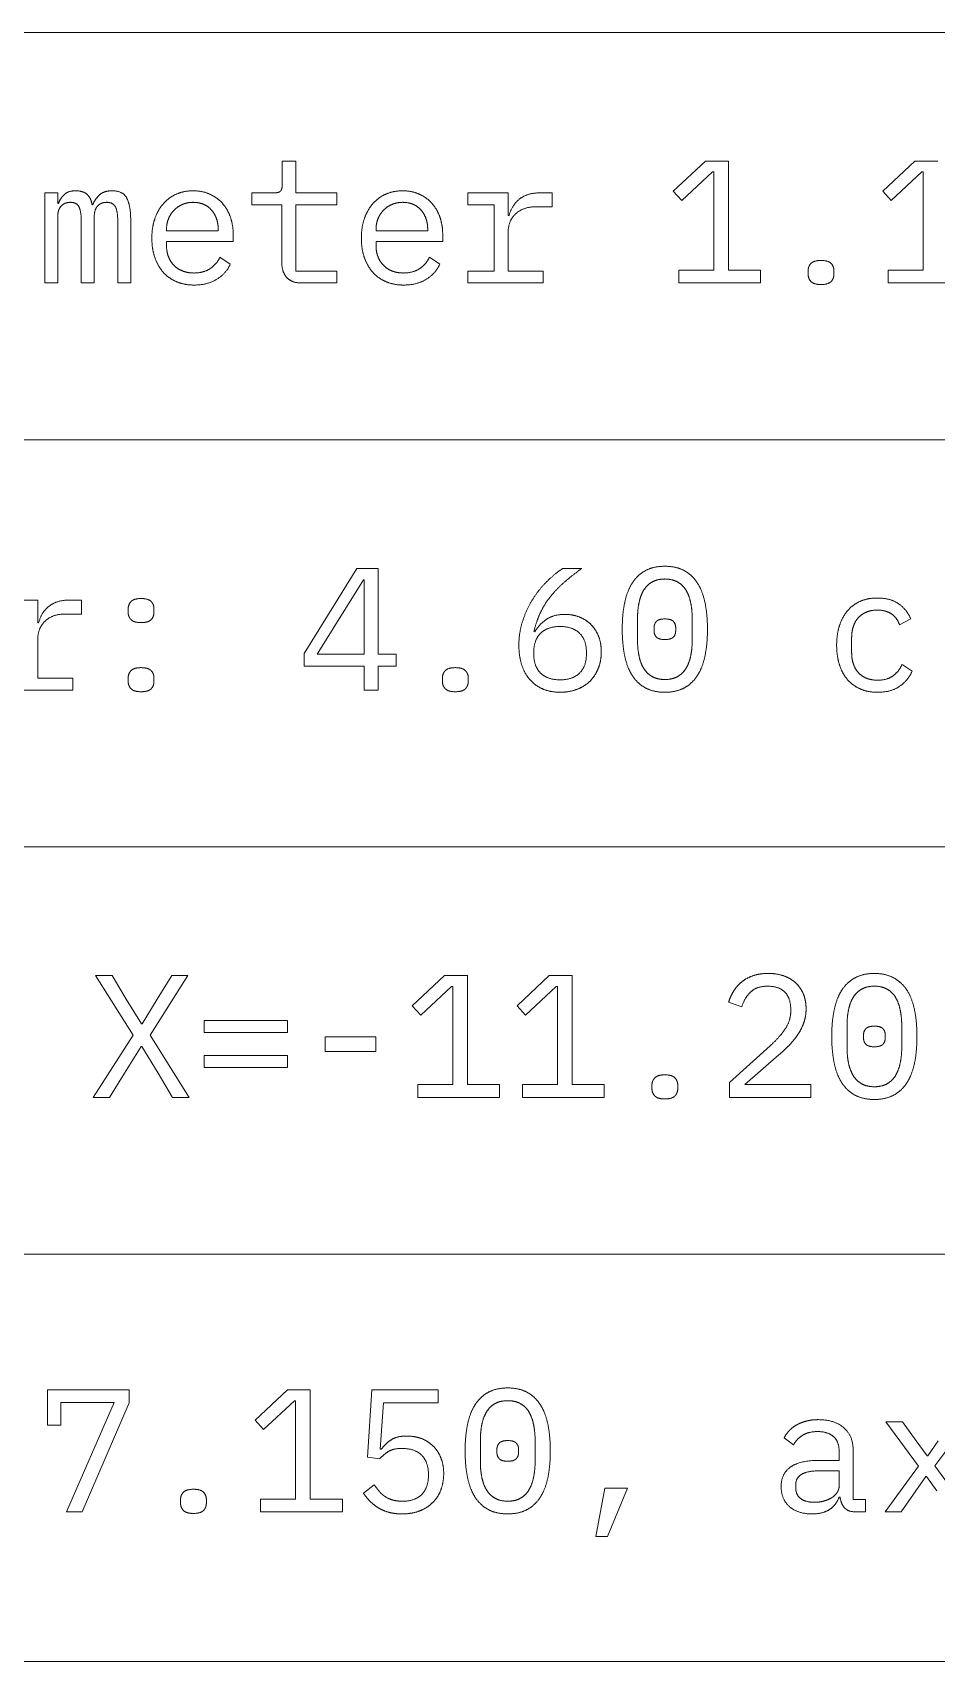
# Model space of a CAD drawing. Header units: millimetres. Extents: x 25 to 584, y 11 to 410.
# Drawn here: x 478.98 to 494.51, y 44.35 to 72.35 of the extents above; entities that cross this region are included whole.
import ezdxf

# ---------------------------------------------------------------- set-up
doc = ezdxf.new("R2010")
doc.units = ezdxf.units.MM
doc.layers.add('dims', color=7, linetype='Continuous', lineweight=5)

msp = doc.modelspace()

# ---------------------------------------------------------------- linework, layer by layer
at = {"layer": 'dims'}
for p, q in [((432.22, 72.35), (566.75, 72.35)), ((483.27, 70.14), (483.27, 69.735)), ((483.501, 70.14), (483.27, 70.14)), ((483.501, 69.594), (483.501, 70.14)), ((490.542, 70.14), (489.987, 69.621)), ((490.935, 70.14), (490.542, 70.14)), ((490.935, 68.265), (490.935, 70.14)), ((494.142, 70.14), (493.587, 69.621)), ((494.535, 70.14), (494.142, 70.14)), ((490.134, 69.462), (490.662, 69.954)), ((490.662, 69.954), (490.683, 69.954)), ((490.683, 69.954), (490.683, 68.265)), ((493.734, 69.462), (494.262, 69.954)), ((494.262, 69.954), (494.283, 69.954)), ((494.283, 69.954), (494.283, 68.265)), ((479.19, 69.594), (479.19, 68.046)), ((479.412, 69.594), (479.19, 69.594)), ((479.412, 69.414), (479.412, 69.594)), ((482.745, 69.594), (482.745, 69.39)), ((483.129, 69.594), (482.745, 69.594)), ((484.206, 69.594), (483.501, 69.594)), ((484.206, 69.39), (484.206, 69.594)), ((486.459, 69.594), (486.459, 69.39)), ((487.152, 69.594), (486.459, 69.594)), ((487.152, 69.204), (487.152, 69.594)), ((487.905, 69.594), (487.689, 69.594)), ((487.905, 69.354), (487.905, 69.594)), ((489.987, 69.621), (490.134, 69.462)), ((493.587, 69.621), (493.734, 69.462)), ((479.424, 69.414), (479.412, 69.414)), ((479.412, 68.046), (479.412, 69.183)), ((480.012, 69.387), (480.003, 69.387)), ((480.039, 68.046), (480.039, 69.183)), ((482.745, 69.39), (483.261, 69.39)), ((483.261, 69.39), (483.261, 68.4)), ((483.501, 69.39), (484.206, 69.39)), ((483.501, 68.25), (483.501, 69.39)), ((486.459, 69.39), (486.912, 69.39)), ((486.912, 69.39), (486.912, 68.25)), ((487.167, 69.204), (487.152, 69.204)), ((487.614, 69.354), (487.905, 69.354)), ((479.817, 69.081), (479.817, 68.046)), ((480.444, 69.081), (480.444, 68.046)), ((480.666, 68.046), (480.666, 69.12)), ((481.281, 68.94), (481.281, 68.961)), ((482.169, 68.94), (481.281, 68.94)), ((482.169, 68.973), (482.169, 68.94)), ((484.881, 68.94), (484.881, 68.961)), ((485.769, 68.94), (484.881, 68.94)), ((485.769, 68.973), (485.769, 68.94)), ((487.152, 68.25), (487.152, 68.919)), ((481.281, 68.76), (482.427, 68.76)), ((481.281, 68.688), (481.281, 68.76)), ((482.427, 68.76), (482.427, 68.874)), ((484.881, 68.76), (486.027, 68.76)), ((484.881, 68.688), (484.881, 68.76)), ((486.027, 68.76), (486.027, 68.874)), ((482.376, 68.367), (482.199, 68.487)), ((485.976, 68.367), (485.799, 68.487)), ((479.19, 68.046), (479.412, 68.046)), ((479.817, 68.046), (480.039, 68.046)), ((480.444, 68.046), (480.666, 68.046)), ((484.206, 68.25), (483.501, 68.25)), ((483.603, 68.046), (484.206, 68.046)), ((484.206, 68.046), (484.206, 68.25)), ((486.459, 68.25), (486.459, 68.046)), ((486.912, 68.25), (486.459, 68.25)), ((486.459, 68.046), (487.752, 68.046)), ((487.752, 68.25), (487.152, 68.25)), ((487.752, 68.046), (487.752, 68.25)), ((490.083, 68.265), (490.083, 68.046)), ((490.683, 68.265), (490.083, 68.265)), ((490.083, 68.046), (491.487, 68.046)), ((491.487, 68.265), (490.935, 68.265)), ((491.487, 68.046), (491.487, 68.265)), ((492.306, 68.253), (492.306, 68.199)), ((492.75, 68.199), (492.75, 68.253)), ((493.683, 68.265), (493.683, 68.046)), ((494.283, 68.265), (493.683, 68.265)), ((493.683, 68.046), (495.087, 68.046)), ((432.22, 65.35), (566.75, 65.35)), ((484.552, 63.14), (483.646, 61.679)), ((484.919, 63.14), (484.552, 63.14)), ((484.919, 61.664), (484.919, 63.14)), ((488.419, 63.14), (488.095, 63.14)), ((483.871, 61.664), (484.666, 62.945)), ((484.666, 62.945), (484.679, 62.945)), ((484.679, 62.945), (484.679, 61.664)), ((479.069, 62.594), (478.375, 62.594)), ((479.069, 62.204), (479.069, 62.594)), ((479.821, 62.594), (479.605, 62.594)), ((479.821, 62.354), (479.821, 62.594)), ((480.622, 62.441), (480.622, 62.387)), ((481.066, 62.387), (481.066, 62.441)), ((479.084, 62.204), (479.069, 62.204)), ((479.53, 62.354), (479.821, 62.354)), ((489.374, 61.922), (489.374, 62.264)), ((490.315, 62.264), (490.315, 61.922)), ((493.876, 62.171), (494.069, 62.273)), ((479.069, 61.25), (479.069, 61.919)), ((487.609, 62.048), (487.594, 62.054)), ((489.659, 62.126), (489.659, 62.06)), ((490.03, 62.06), (490.03, 62.126)), ((493.054, 61.688), (493.054, 61.952)), ((483.646, 61.679), (483.646, 61.457)), ((484.679, 61.664), (483.871, 61.664)), ((485.23, 61.664), (484.919, 61.664)), ((485.23, 61.457), (485.23, 61.664)), ((487.591, 61.67), (487.591, 61.694)), ((488.497, 61.694), (488.497, 61.67)), ((483.646, 61.457), (484.679, 61.457)), ((484.679, 61.457), (484.679, 61.046)), ((484.919, 61.457), (485.23, 61.457)), ((484.919, 61.046), (484.919, 61.457)), ((494.092, 61.37), (493.921, 61.487)), ((478.375, 61.046), (479.669, 61.046)), ((479.669, 61.25), (479.069, 61.25)), ((479.669, 61.046), (479.669, 61.25)), ((480.622, 61.253), (480.622, 61.199)), ((481.066, 61.199), (481.066, 61.253)), ((484.679, 61.046), (484.919, 61.046)), ((486.022, 61.253), (486.022, 61.199)), ((486.466, 61.199), (486.466, 61.253)), ((432.22, 58.35), (566.75, 58.35)), ((480.061, 56.14), (480.706, 55.114)), ((480.346, 56.14), (480.061, 56.14)), ((480.589, 55.735), (480.346, 56.14)), ((481, 55.117), (481.649, 56.14)), ((481.372, 56.14), (481.12, 55.735)), ((481.649, 56.14), (481.372, 56.14)), ((486.059, 56.14), (485.504, 55.621)), ((486.451, 56.14), (486.059, 56.14)), ((486.451, 54.265), (486.451, 56.14)), ((487.859, 56.14), (487.304, 55.621)), ((488.251, 56.14), (487.859, 56.14)), ((488.251, 54.265), (488.251, 56.14)), ((480.85, 55.312), (480.589, 55.735)), ((481.12, 55.735), (480.862, 55.312)), ((485.65, 55.462), (486.179, 55.954)), ((486.179, 55.954), (486.199, 55.954)), ((486.199, 55.954), (486.199, 54.265)), ((487.45, 55.462), (487.979, 55.954)), ((487.979, 55.954), (487.999, 55.954)), ((487.999, 55.954), (487.999, 54.265)), ((485.504, 55.621), (485.65, 55.462)), ((487.304, 55.621), (487.45, 55.462)), ((490.939, 55.684), (491.164, 55.6)), ((492.007, 55.561), (492.007, 55.525)), ((480.862, 55.312), (480.85, 55.312)), ((481.93, 55.366), (481.93, 55.162)), ((483.359, 55.366), (481.93, 55.366)), ((481.93, 55.162), (483.359, 55.162)), ((483.359, 55.162), (483.359, 55.366)), ((492.974, 54.922), (492.974, 55.264)), ((493.915, 55.264), (493.915, 54.922)), ((480.706, 55.114), (480.022, 54.046)), ((480.562, 54.463), (480.847, 54.919)), ((480.847, 54.919), (480.859, 54.919)), ((480.859, 54.919), (481.135, 54.463)), ((481.669, 54.046), (481, 55.117)), ((484.009, 55.084), (484.009, 54.832)), ((484.879, 55.084), (484.009, 55.084)), ((484.879, 54.832), (484.879, 55.084)), ((491.656, 54.934), (490.957, 54.304)), ((493.259, 55.126), (493.259, 55.06)), ((493.63, 55.06), (493.63, 55.126)), ((481.93, 54.766), (481.93, 54.562)), ((483.359, 54.766), (481.93, 54.766)), ((483.359, 54.562), (483.359, 54.766)), ((484.009, 54.832), (484.879, 54.832)), ((491.219, 54.265), (491.804, 54.775)), ((480.299, 54.046), (480.562, 54.463)), ((481.135, 54.463), (481.384, 54.046)), ((481.93, 54.562), (483.359, 54.562)), ((480.022, 54.046), (480.299, 54.046)), ((481.384, 54.046), (481.669, 54.046)), ((485.599, 54.265), (485.599, 54.046)), ((486.199, 54.265), (485.599, 54.265)), ((485.599, 54.046), (487.004, 54.046)), ((487.004, 54.265), (486.451, 54.265)), ((487.004, 54.046), (487.004, 54.265)), ((487.399, 54.265), (487.399, 54.046)), ((487.999, 54.265), (487.399, 54.265)), ((487.399, 54.046), (488.804, 54.046)), ((488.804, 54.265), (488.251, 54.265)), ((488.804, 54.046), (488.804, 54.265)), ((489.622, 54.253), (489.622, 54.199)), ((490.066, 54.199), (490.066, 54.253)), ((490.957, 54.304), (490.957, 54.046)), ((490.957, 54.046), (492.355, 54.046)), ((492.355, 54.265), (491.219, 54.265)), ((492.355, 54.046), (492.355, 54.265)), ((432.22, 51.35), (566.75, 51.35)), ((479.239, 49.016), (479.239, 48.409)), ((480.637, 49.016), (479.239, 49.016)), ((480.637, 48.794), (480.637, 49.016)), ((483.359, 49.016), (482.804, 48.496)), ((483.751, 49.016), (483.359, 49.016)), ((483.751, 47.141), (483.751, 49.016)), ((484.807, 49.016), (484.732, 47.864)), ((485.947, 49.016), (484.807, 49.016)), ((485.947, 48.796), (485.947, 49.016)), ((479.464, 48.799), (480.382, 48.799)), ((479.464, 48.409), (479.464, 48.799)), ((480.382, 48.799), (479.564, 46.921)), ((479.834, 46.921), (480.637, 48.794)), ((482.95, 48.337), (483.479, 48.829)), ((483.479, 48.829), (483.499, 48.829)), ((483.499, 48.829), (483.499, 47.141)), ((484.951, 47.996), (485.011, 48.796)), ((485.011, 48.796), (485.947, 48.796)), ((482.804, 48.496), (482.95, 48.337)), ((493.642, 48.469), (494.204, 47.707)), ((493.93, 48.469), (493.642, 48.469)), ((494.164, 48.142), (493.93, 48.469)), ((494.482, 47.711), (495.049, 48.469)), ((479.239, 48.409), (479.464, 48.409)), ((491.894, 48.194), (492.055, 48.074)), ((484.972, 47.996), (484.951, 47.996)), ((486.674, 47.797), (486.674, 48.139)), ((486.959, 48.001), (486.959, 47.936)), ((487.33, 47.936), (487.33, 48.001)), ((487.615, 48.139), (487.615, 47.797)), ((492.839, 47.959), (492.839, 47.806)), ((493.079, 47.131), (493.079, 47.984)), ((494.35, 47.884), (494.164, 48.142)), ((494.362, 47.884), (494.35, 47.884)), ((494.542, 48.142), (494.362, 47.884)), ((484.732, 47.864), (484.945, 47.834)), ((492.839, 47.806), (492.509, 47.806)), ((492.509, 47.626), (492.839, 47.626)), ((492.839, 47.626), (492.839, 47.371)), ((494.204, 47.707), (493.627, 46.921)), ((495.064, 46.921), (494.482, 47.711)), ((484.852, 47.386), (484.664, 47.242)), ((485.782, 47.569), (485.782, 47.546)), ((488.815, 47.329), (488.656, 46.499)), ((489.202, 47.329), (488.815, 47.329)), ((488.857, 46.499), (489.202, 47.329)), ((492.094, 47.329), (492.094, 47.392)), ((494.155, 47.284), (494.326, 47.531)), ((494.326, 47.531), (494.339, 47.531)), ((494.339, 47.531), (494.515, 47.284)), ((481.522, 47.129), (481.522, 47.074)), ((481.966, 47.074), (481.966, 47.129)), ((482.899, 47.141), (482.899, 46.921)), ((483.499, 47.141), (482.899, 47.141)), ((484.304, 47.141), (483.751, 47.141)), ((484.304, 46.921), (484.304, 47.141)), ((492.839, 47.174), (492.854, 47.174)), ((493.294, 47.131), (493.079, 47.131)), ((493.294, 46.921), (493.294, 47.131)), ((493.904, 46.921), (494.155, 47.284)), ((479.564, 46.921), (479.834, 46.921)), ((482.899, 46.921), (484.304, 46.921)), ((493.129, 46.921), (493.294, 46.921)), ((493.627, 46.921), (493.904, 46.921)), ((488.656, 46.499), (488.857, 46.499)), ((432.22, 44.35), (566.75, 44.35))]:
    msp.add_line(p, q, dxfattribs=at)
for points in [[(483.239, 69.625), (483.27, 69.657), (483.27, 69.735)], [(479.424, 69.414), (479.46, 69.504), (479.526, 69.567)], [(479.526, 69.567), (479.592, 69.63), (479.721, 69.63)], [(479.721, 69.63), (479.856, 69.63), (479.922, 69.562)], [(479.922, 69.562), (479.988, 69.495), (480.003, 69.387)], [(480.012, 69.387), (480.054, 69.492), (480.132, 69.561)], [(480.132, 69.561), (480.21, 69.63), (480.348, 69.63)], [(480.348, 69.63), (480.537, 69.63), (480.601, 69.498)], [(480.601, 69.498), (480.666, 69.366), (480.666, 69.12)], [(481.227, 69.409), (481.32, 69.516), (481.45, 69.573)], [(481.45, 69.573), (481.581, 69.63), (481.74, 69.63)], [(481.74, 69.63), (481.896, 69.63), (482.023, 69.573)], [(482.023, 69.573), (482.151, 69.516), (482.241, 69.415)], [(483.129, 69.594), (483.207, 69.594), (483.239, 69.625)], [(484.827, 69.409), (484.92, 69.516), (485.05, 69.573)], [(485.05, 69.573), (485.181, 69.63), (485.34, 69.63)], [(485.34, 69.63), (485.496, 69.63), (485.623, 69.573)], [(485.623, 69.573), (485.751, 69.516), (485.841, 69.415)], [(487.167, 69.204), (487.215, 69.387), (487.349, 69.49)], [(487.349, 69.49), (487.482, 69.594), (487.689, 69.594)], [(479.474, 69.37), (479.412, 69.309), (479.412, 69.183)], [(479.631, 69.432), (479.535, 69.432), (479.474, 69.37)], [(479.776, 69.355), (479.736, 69.432), (479.631, 69.432)], [(479.817, 69.081), (479.817, 69.279), (479.776, 69.355)], [(480.099, 69.37), (480.039, 69.309), (480.039, 69.183)], [(480.255, 69.432), (480.159, 69.432), (480.099, 69.37)], [(480.403, 69.355), (480.363, 69.432), (480.255, 69.432)], [(480.444, 69.081), (480.444, 69.279), (480.403, 69.355)], [(481.081, 69.153), (481.134, 69.303), (481.227, 69.409)], [(481.411, 69.297), (481.35, 69.234), (481.315, 69.148)], [(481.557, 69.396), (481.473, 69.36), (481.411, 69.297)], [(481.74, 69.432), (481.641, 69.432), (481.557, 69.396)], [(481.915, 69.399), (481.836, 69.432), (481.74, 69.432)], [(482.05, 69.304), (481.995, 69.366), (481.915, 69.399)], [(482.137, 69.159), (482.106, 69.243), (482.05, 69.304)], [(482.241, 69.415), (482.331, 69.315), (482.379, 69.177)], [(482.379, 69.177), (482.427, 69.039), (482.427, 68.874)], [(484.681, 69.153), (484.734, 69.303), (484.827, 69.409)], [(485.011, 69.297), (484.95, 69.234), (484.915, 69.148)], [(485.157, 69.396), (485.073, 69.36), (485.011, 69.297)], [(485.34, 69.432), (485.241, 69.432), (485.157, 69.396)], [(485.515, 69.399), (485.436, 69.432), (485.34, 69.432)], [(485.65, 69.304), (485.595, 69.366), (485.515, 69.399)], [(485.737, 69.159), (485.706, 69.243), (485.65, 69.304)], [(485.841, 69.415), (485.931, 69.315), (485.979, 69.177)], [(485.979, 69.177), (486.027, 69.039), (486.027, 68.874)], [(487.28, 69.234), (487.152, 69.114), (487.152, 68.919)], [(487.614, 69.354), (487.407, 69.354), (487.28, 69.234)], [(481.029, 68.817), (481.029, 69.003), (481.081, 69.153)], [(481.315, 69.148), (481.281, 69.063), (481.281, 68.961)], [(482.169, 68.973), (482.169, 69.075), (482.137, 69.159)], [(484.629, 68.817), (484.629, 69.003), (484.681, 69.153)], [(484.915, 69.148), (484.881, 69.063), (484.881, 68.961)], [(485.769, 68.973), (485.769, 69.075), (485.737, 69.159)], [(481.08, 68.485), (481.029, 68.634), (481.029, 68.817)], [(481.281, 68.688), (481.281, 68.586), (481.314, 68.499)], [(484.68, 68.485), (484.629, 68.634), (484.629, 68.817)], [(484.881, 68.688), (484.881, 68.586), (484.914, 68.499)], [(481.225, 68.23), (481.131, 68.337), (481.08, 68.485)], [(481.314, 68.499), (481.347, 68.412), (481.409, 68.349)], [(481.409, 68.349), (481.47, 68.286), (481.559, 68.251)], [(482.025, 68.289), (482.139, 68.361), (482.199, 68.487)], [(482.376, 68.367), (482.307, 68.211), (482.146, 68.11)], [(483.343, 68.145), (483.261, 68.244), (483.261, 68.4)], [(484.825, 68.23), (484.731, 68.337), (484.68, 68.485)], [(484.914, 68.499), (484.947, 68.412), (485.009, 68.349)], [(485.009, 68.349), (485.07, 68.286), (485.159, 68.251)], [(485.625, 68.289), (485.739, 68.361), (485.799, 68.487)], [(485.976, 68.367), (485.907, 68.211), (485.746, 68.11)], [(492.306, 68.253), (492.306, 68.331), (492.355, 68.382)], [(492.355, 68.382), (492.405, 68.433), (492.528, 68.433)], [(492.528, 68.433), (492.651, 68.433), (492.7, 68.382)], [(492.7, 68.382), (492.75, 68.331), (492.75, 68.253)], [(481.454, 68.067), (481.32, 68.124), (481.225, 68.23)], [(481.755, 68.01), (481.587, 68.01), (481.454, 68.067)], [(481.559, 68.251), (481.647, 68.217), (481.755, 68.217)], [(481.755, 68.217), (481.911, 68.217), (482.025, 68.289)], [(482.146, 68.11), (481.986, 68.01), (481.755, 68.01)], [(483.603, 68.046), (483.426, 68.046), (483.343, 68.145)], [(485.054, 68.067), (484.92, 68.124), (484.825, 68.23)], [(485.355, 68.01), (485.187, 68.01), (485.054, 68.067)], [(485.159, 68.251), (485.247, 68.217), (485.355, 68.217)], [(485.355, 68.217), (485.511, 68.217), (485.625, 68.289)], [(485.746, 68.11), (485.586, 68.01), (485.355, 68.01)], [(492.355, 68.07), (492.306, 68.121), (492.306, 68.199)], [(492.528, 68.019), (492.405, 68.019), (492.355, 68.07)], [(492.7, 68.07), (492.651, 68.019), (492.528, 68.019)], [(492.75, 68.199), (492.75, 68.121), (492.7, 68.07)], [(487.831, 62.928), (487.966, 63.059), (488.095, 63.14)], [(488.419, 63.14), (488.249, 63.017), (488.115, 62.9)], [(489.286, 62.891), (489.376, 63.029), (489.514, 63.102)], [(489.514, 63.102), (489.652, 63.176), (489.844, 63.176)], [(489.844, 63.176), (490.036, 63.176), (490.174, 63.102)], [(490.174, 63.102), (490.312, 63.029), (490.402, 62.891)], [(487.587, 62.628), (487.696, 62.798), (487.831, 62.928)], [(488.115, 62.9), (487.981, 62.783), (487.879, 62.655)], [(489.154, 62.55), (489.196, 62.753), (489.286, 62.891)], [(489.483, 62.768), (489.427, 62.678), (489.4, 62.549)], [(489.629, 62.907), (489.539, 62.858), (489.483, 62.768)], [(489.844, 62.957), (489.719, 62.957), (489.629, 62.907)], [(490.06, 62.907), (489.97, 62.957), (489.844, 62.957)], [(490.206, 62.768), (490.15, 62.858), (490.06, 62.907)], [(490.288, 62.549), (490.261, 62.678), (490.206, 62.768)], [(490.402, 62.891), (490.492, 62.753), (490.534, 62.55)], [(479.084, 62.204), (479.131, 62.387), (479.265, 62.49)], [(479.265, 62.49), (479.399, 62.594), (479.605, 62.594)], [(480.622, 62.441), (480.622, 62.519), (480.672, 62.57)], [(480.672, 62.57), (480.721, 62.621), (480.844, 62.621)], [(480.844, 62.621), (480.967, 62.621), (481.017, 62.57)], [(481.017, 62.57), (481.066, 62.519), (481.066, 62.441)], [(487.407, 62.253), (487.477, 62.459), (487.587, 62.628)], [(487.879, 62.655), (487.777, 62.528), (487.708, 62.382)], [(489.112, 62.093), (489.112, 62.348), (489.154, 62.55)], [(489.4, 62.549), (489.374, 62.42), (489.374, 62.264)], [(490.315, 62.264), (490.315, 62.42), (490.288, 62.549)], [(490.534, 62.55), (490.576, 62.348), (490.576, 62.093)], [(492.982, 62.409), (493.072, 62.516), (493.201, 62.573)], [(493.201, 62.573), (493.33, 62.63), (493.495, 62.63)], [(493.495, 62.63), (493.72, 62.63), (493.861, 62.531)], [(493.861, 62.531), (494.002, 62.432), (494.069, 62.273)], [(479.196, 62.234), (479.069, 62.114), (479.069, 61.919)], [(479.53, 62.354), (479.324, 62.354), (479.196, 62.234)], [(480.672, 62.258), (480.622, 62.309), (480.622, 62.387)], [(480.844, 62.207), (480.721, 62.207), (480.672, 62.258)], [(481.017, 62.258), (480.967, 62.207), (480.844, 62.207)], [(481.066, 62.387), (481.066, 62.309), (481.017, 62.258)], [(487.336, 61.814), (487.336, 62.048), (487.407, 62.253)], [(487.708, 62.382), (487.639, 62.237), (487.594, 62.054)], [(487.609, 62.048), (487.684, 62.177), (487.807, 62.262)], [(487.807, 62.262), (487.93, 62.348), (488.125, 62.348)], [(488.125, 62.348), (488.264, 62.348), (488.377, 62.303)], [(488.377, 62.303), (488.491, 62.258), (488.575, 62.174)], [(488.575, 62.174), (488.659, 62.09), (488.706, 61.97)], [(489.659, 62.126), (489.659, 62.186), (489.699, 62.228)], [(489.699, 62.228), (489.739, 62.27), (489.844, 62.27)], [(489.844, 62.27), (489.949, 62.27), (489.99, 62.228)], [(489.99, 62.228), (490.03, 62.186), (490.03, 62.126)], [(492.844, 62.153), (492.892, 62.303), (492.982, 62.409)], [(493.168, 62.291), (493.111, 62.228), (493.083, 62.141)], [(493.308, 62.388), (493.225, 62.354), (493.168, 62.291)], [(493.495, 62.423), (493.39, 62.423), (493.308, 62.388)], [(493.737, 62.357), (493.639, 62.423), (493.495, 62.423)], [(493.876, 62.171), (493.834, 62.291), (493.737, 62.357)], [(487.71, 62.024), (487.591, 61.907), (487.591, 61.694)], [(488.044, 62.141), (487.829, 62.141), (487.71, 62.024)], [(488.379, 62.024), (488.26, 62.141), (488.044, 62.141)], [(488.497, 61.694), (488.497, 61.907), (488.379, 62.024)], [(488.706, 61.97), (488.752, 61.85), (488.752, 61.703)], [(489.154, 61.634), (489.112, 61.835), (489.112, 62.093)], [(489.374, 61.922), (489.374, 61.763), (489.4, 61.635)], [(489.699, 61.958), (489.659, 62), (489.659, 62.06)], [(489.844, 61.916), (489.739, 61.916), (489.699, 61.958)], [(489.99, 61.958), (489.949, 61.916), (489.844, 61.916)], [(490.03, 62.06), (490.03, 62), (489.99, 61.958)], [(490.288, 61.635), (490.315, 61.763), (490.315, 61.922)], [(490.576, 62.093), (490.576, 61.835), (490.534, 61.634)], [(492.796, 61.82), (492.796, 62.003), (492.844, 62.153)], [(493.083, 62.141), (493.054, 62.054), (493.054, 61.952)], [(487.386, 61.478), (487.336, 61.628), (487.336, 61.814)], [(487.591, 61.67), (487.591, 61.457), (487.71, 61.34)], [(488.379, 61.34), (488.497, 61.457), (488.497, 61.67)], [(488.752, 61.703), (488.752, 61.55), (488.701, 61.422)], [(489.286, 61.295), (489.196, 61.433), (489.154, 61.634)], [(489.4, 61.635), (489.427, 61.508), (489.483, 61.418)], [(490.206, 61.418), (490.261, 61.508), (490.288, 61.635)], [(490.534, 61.634), (490.492, 61.433), (490.402, 61.295)], [(492.843, 61.487), (492.796, 61.637), (492.796, 61.82)], [(493.054, 61.688), (493.054, 61.586), (493.083, 61.499)], [(480.622, 61.253), (480.622, 61.331), (480.672, 61.382)], [(480.672, 61.382), (480.721, 61.433), (480.844, 61.433)], [(480.844, 61.433), (480.967, 61.433), (481.017, 61.382)], [(481.017, 61.382), (481.066, 61.331), (481.066, 61.253)], [(486.022, 61.253), (486.022, 61.331), (486.072, 61.382)], [(486.072, 61.382), (486.121, 61.433), (486.244, 61.433)], [(486.244, 61.433), (486.367, 61.433), (486.417, 61.382)], [(486.417, 61.382), (486.466, 61.331), (486.466, 61.253)], [(487.527, 61.224), (487.435, 61.328), (487.386, 61.478)], [(487.71, 61.34), (487.829, 61.223), (488.044, 61.223)], [(488.044, 61.223), (488.26, 61.223), (488.379, 61.34)], [(488.701, 61.422), (488.65, 61.295), (488.559, 61.203)], [(489.483, 61.418), (489.539, 61.328), (489.629, 61.278)], [(490.06, 61.278), (490.15, 61.328), (490.206, 61.418)], [(492.979, 61.232), (492.889, 61.337), (492.843, 61.487)], [(493.083, 61.499), (493.111, 61.412), (493.168, 61.349)], [(493.168, 61.349), (493.225, 61.286), (493.309, 61.251)], [(493.759, 61.289), (493.861, 61.361), (493.921, 61.487)], [(494.092, 61.37), (494.024, 61.214), (493.878, 61.112)], [(480.672, 61.07), (480.622, 61.121), (480.622, 61.199)], [(480.844, 61.019), (480.721, 61.019), (480.672, 61.07)], [(481.017, 61.07), (480.967, 61.019), (480.844, 61.019)], [(481.066, 61.199), (481.066, 61.121), (481.017, 61.07)], [(486.072, 61.07), (486.022, 61.121), (486.022, 61.199)], [(486.244, 61.019), (486.121, 61.019), (486.072, 61.07)], [(486.417, 61.07), (486.367, 61.019), (486.244, 61.019)], [(486.466, 61.199), (486.466, 61.121), (486.417, 61.07)], [(487.75, 61.065), (487.619, 61.121), (487.527, 61.224)], [(488.047, 61.01), (487.882, 61.01), (487.75, 61.065)], [(488.337, 61.061), (488.206, 61.01), (488.047, 61.01)], [(488.559, 61.203), (488.467, 61.112), (488.337, 61.061)], [(489.514, 61.083), (489.376, 61.157), (489.286, 61.295)], [(489.844, 61.01), (489.652, 61.01), (489.514, 61.083)], [(489.629, 61.278), (489.719, 61.229), (489.844, 61.229)], [(489.844, 61.229), (489.97, 61.229), (490.06, 61.278)], [(490.174, 61.083), (490.036, 61.01), (489.844, 61.01)], [(490.402, 61.295), (490.312, 61.157), (490.174, 61.083)], [(493.2, 61.068), (493.069, 61.127), (492.979, 61.232)], [(493.499, 61.01), (493.33, 61.01), (493.2, 61.068)], [(493.309, 61.251), (493.394, 61.217), (493.501, 61.217)], [(493.878, 61.112), (493.732, 61.01), (493.499, 61.01)], [(493.501, 61.217), (493.657, 61.217), (493.759, 61.289)], [(491.022, 55.865), (491.074, 55.954), (491.155, 56.023)], [(491.155, 56.023), (491.236, 56.092), (491.352, 56.134)], [(491.352, 56.134), (491.467, 56.176), (491.62, 56.176)], [(491.62, 56.176), (491.776, 56.176), (491.898, 56.131)], [(491.898, 56.131), (492.019, 56.086), (492.102, 56.005)], [(492.102, 56.005), (492.184, 55.924), (492.228, 55.813)], [(492.886, 55.891), (492.976, 56.029), (493.114, 56.102)], [(493.114, 56.102), (493.252, 56.176), (493.444, 56.176)], [(493.444, 56.176), (493.636, 56.176), (493.774, 56.102)], [(493.774, 56.102), (493.912, 56.029), (494.002, 55.891)], [(490.939, 55.684), (490.969, 55.777), (491.022, 55.865)], [(491.319, 55.859), (491.215, 55.762), (491.164, 55.6)], [(491.614, 55.957), (491.422, 55.957), (491.319, 55.859)], [(491.908, 55.853), (491.809, 55.957), (491.614, 55.957)], [(492.007, 55.561), (492.007, 55.75), (491.908, 55.853)], [(492.228, 55.813), (492.271, 55.702), (492.271, 55.57)], [(492.754, 55.55), (492.796, 55.753), (492.886, 55.891)], [(493.083, 55.768), (493.027, 55.678), (493, 55.549)], [(493.229, 55.907), (493.139, 55.858), (493.083, 55.768)], [(493.444, 55.957), (493.319, 55.957), (493.229, 55.907)], [(493.66, 55.907), (493.57, 55.957), (493.444, 55.957)], [(493.806, 55.768), (493.75, 55.858), (493.66, 55.907)], [(493.888, 55.549), (493.861, 55.678), (493.806, 55.768)], [(494.002, 55.891), (494.092, 55.753), (494.134, 55.55)], [(491.908, 55.217), (492.007, 55.363), (492.007, 55.525)], [(492.271, 55.57), (492.271, 55.45), (492.237, 55.345)], [(492.712, 55.093), (492.712, 55.348), (492.754, 55.55)], [(493, 55.549), (492.974, 55.42), (492.974, 55.264)], [(493.915, 55.264), (493.915, 55.42), (493.888, 55.549)], [(494.134, 55.55), (494.176, 55.348), (494.176, 55.093)], [(491.656, 54.934), (491.809, 55.072), (491.908, 55.217)], [(492.237, 55.345), (492.202, 55.24), (492.141, 55.144)], [(493.259, 55.126), (493.259, 55.186), (493.299, 55.228)], [(493.299, 55.228), (493.339, 55.27), (493.444, 55.27)], [(493.444, 55.27), (493.549, 55.27), (493.59, 55.228)], [(493.59, 55.228), (493.63, 55.186), (493.63, 55.126)], [(491.994, 54.956), (491.908, 54.865), (491.804, 54.775)], [(492.141, 55.144), (492.079, 55.048), (491.994, 54.956)], [(492.754, 54.634), (492.712, 54.835), (492.712, 55.093)], [(492.974, 54.922), (492.974, 54.763), (493, 54.635)], [(493.299, 54.958), (493.259, 55), (493.259, 55.06)], [(493.444, 54.916), (493.339, 54.916), (493.299, 54.958)], [(493.59, 54.958), (493.549, 54.916), (493.444, 54.916)], [(493.63, 55.06), (493.63, 55), (493.59, 54.958)], [(493.888, 54.635), (493.915, 54.763), (493.915, 54.922)], [(494.176, 55.093), (494.176, 54.835), (494.134, 54.634)], [(492.886, 54.295), (492.796, 54.433), (492.754, 54.634)], [(493, 54.635), (493.027, 54.508), (493.083, 54.418)], [(493.806, 54.418), (493.861, 54.508), (493.888, 54.635)], [(494.134, 54.634), (494.092, 54.433), (494.002, 54.295)], [(489.622, 54.253), (489.622, 54.331), (489.672, 54.382)], [(489.672, 54.382), (489.721, 54.433), (489.844, 54.433)], [(489.844, 54.433), (489.967, 54.433), (490.017, 54.382)], [(490.017, 54.382), (490.066, 54.331), (490.066, 54.253)], [(493.083, 54.418), (493.139, 54.328), (493.229, 54.278)], [(493.66, 54.278), (493.75, 54.328), (493.806, 54.418)], [(489.672, 54.07), (489.622, 54.121), (489.622, 54.199)], [(489.844, 54.019), (489.721, 54.019), (489.672, 54.07)], [(490.017, 54.07), (489.967, 54.019), (489.844, 54.019)], [(490.066, 54.199), (490.066, 54.121), (490.017, 54.07)], [(493.114, 54.083), (492.976, 54.157), (492.886, 54.295)], [(493.444, 54.01), (493.252, 54.01), (493.114, 54.083)], [(493.229, 54.278), (493.319, 54.229), (493.444, 54.229)], [(493.444, 54.229), (493.57, 54.229), (493.66, 54.278)], [(493.774, 54.083), (493.636, 54.01), (493.444, 54.01)], [(494.002, 54.295), (493.912, 54.157), (493.774, 54.083)], [(486.814, 48.978), (486.952, 49.051), (487.144, 49.051)], [(487.144, 49.051), (487.336, 49.051), (487.474, 48.978)], [(486.454, 48.426), (486.496, 48.629), (486.586, 48.766)], [(486.586, 48.766), (486.676, 48.904), (486.814, 48.978)], [(486.929, 48.783), (486.839, 48.734), (486.783, 48.644)], [(487.144, 48.832), (487.019, 48.832), (486.929, 48.783)], [(487.36, 48.783), (487.27, 48.832), (487.144, 48.832)], [(487.506, 48.644), (487.45, 48.734), (487.36, 48.783)], [(487.474, 48.978), (487.612, 48.904), (487.702, 48.766)], [(487.702, 48.766), (487.792, 48.629), (487.834, 48.426)], [(486.783, 48.644), (486.727, 48.554), (486.7, 48.425)], [(487.588, 48.425), (487.561, 48.554), (487.506, 48.644)], [(492.1, 48.411), (492.175, 48.454), (492.271, 48.48)], [(492.271, 48.48), (492.367, 48.506), (492.484, 48.506)], [(492.484, 48.506), (492.757, 48.506), (492.918, 48.367)], [(484.972, 47.996), (485.05, 48.101), (485.146, 48.162)], [(485.146, 48.162), (485.242, 48.224), (485.41, 48.224)], [(485.41, 48.224), (485.549, 48.224), (485.664, 48.18)], [(485.664, 48.18), (485.779, 48.136), (485.863, 48.052)], [(486.412, 47.969), (486.412, 48.224), (486.454, 48.426)], [(486.7, 48.425), (486.674, 48.296), (486.674, 48.139)], [(487.615, 48.139), (487.615, 48.296), (487.588, 48.425)], [(487.834, 48.426), (487.876, 48.224), (487.876, 47.969)], [(491.894, 48.194), (491.924, 48.254), (491.974, 48.31)], [(491.974, 48.31), (492.025, 48.367), (492.1, 48.411)], [(492.214, 48.24), (492.115, 48.179), (492.055, 48.074)], [(492.469, 48.301), (492.314, 48.301), (492.214, 48.24)], [(492.742, 48.216), (492.646, 48.301), (492.469, 48.301)], [(492.839, 47.959), (492.839, 48.131), (492.742, 48.216)], [(492.918, 48.367), (493.079, 48.229), (493.079, 47.984)], [(485.097, 47.959), (485.014, 47.909), (484.945, 47.834)], [(485.329, 48.011), (485.179, 48.011), (485.097, 47.959)], [(485.665, 47.894), (485.549, 48.011), (485.329, 48.011)], [(485.782, 47.569), (485.782, 47.776), (485.665, 47.894)], [(485.863, 48.052), (485.947, 47.969), (485.995, 47.85)], [(486.454, 47.51), (486.412, 47.711), (486.412, 47.969)], [(486.959, 48.001), (486.959, 48.061), (486.999, 48.104)], [(486.999, 47.834), (486.959, 47.876), (486.959, 47.936)], [(486.999, 48.104), (487.039, 48.146), (487.144, 48.146)], [(487.144, 48.146), (487.249, 48.146), (487.29, 48.104)], [(487.29, 48.104), (487.33, 48.061), (487.33, 48.001)], [(487.33, 47.936), (487.33, 47.876), (487.29, 47.834)], [(487.876, 47.969), (487.876, 47.711), (487.834, 47.51)], [(485.995, 47.85), (486.044, 47.731), (486.044, 47.579)], [(486.674, 47.797), (486.674, 47.639), (486.7, 47.511)], [(487.144, 47.791), (487.039, 47.791), (486.999, 47.834)], [(487.29, 47.834), (487.249, 47.791), (487.144, 47.791)], [(487.588, 47.511), (487.615, 47.639), (487.615, 47.797)], [(491.842, 47.356), (491.842, 47.572), (492, 47.689)], [(492, 47.689), (492.157, 47.806), (492.509, 47.806)], [(492.509, 47.626), (492.292, 47.626), (492.193, 47.566)], [(484.852, 47.386), (484.894, 47.324), (484.938, 47.273)], [(485.667, 47.221), (485.782, 47.339), (485.782, 47.546)], [(486.044, 47.579), (486.044, 47.426), (485.995, 47.298)], [(486.586, 47.17), (486.496, 47.309), (486.454, 47.51)], [(486.7, 47.511), (486.727, 47.384), (486.783, 47.294)], [(487.506, 47.294), (487.561, 47.384), (487.588, 47.511)], [(487.834, 47.51), (487.792, 47.309), (487.702, 47.17)], [(491.986, 47.011), (491.842, 47.137), (491.842, 47.356)], [(492.193, 47.566), (492.094, 47.506), (492.094, 47.392)], [(492.094, 47.329), (492.094, 47.209), (492.18, 47.148)], [(492.807, 47.259), (492.839, 47.311), (492.839, 47.371)], [(481.522, 47.129), (481.522, 47.206), (481.572, 47.258)], [(481.572, 46.945), (481.522, 46.996), (481.522, 47.074)], [(481.572, 47.258), (481.621, 47.309), (481.744, 47.309)], [(481.744, 47.309), (481.867, 47.309), (481.917, 47.258)], [(481.917, 47.258), (481.966, 47.206), (481.966, 47.129)], [(481.966, 47.074), (481.966, 46.996), (481.917, 46.945)], [(484.771, 47.11), (484.711, 47.174), (484.664, 47.242)], [(484.911, 46.996), (484.831, 47.047), (484.771, 47.11)], [(484.938, 47.273), (484.981, 47.221), (485.038, 47.184)], [(485.038, 47.184), (485.095, 47.146), (485.167, 47.125)], [(485.167, 47.125), (485.239, 47.104), (485.335, 47.104)], [(485.335, 47.104), (485.551, 47.104), (485.667, 47.221)], [(485.854, 47.079), (485.761, 46.987), (485.629, 46.936)], [(485.995, 47.298), (485.947, 47.17), (485.854, 47.079)], [(486.814, 46.959), (486.676, 47.032), (486.586, 47.17)], [(486.783, 47.294), (486.839, 47.204), (486.929, 47.154)], [(486.929, 47.154), (487.019, 47.104), (487.144, 47.104)], [(487.144, 47.104), (487.27, 47.104), (487.36, 47.154)], [(487.36, 47.154), (487.45, 47.204), (487.506, 47.294)], [(487.702, 47.17), (487.612, 47.032), (487.474, 46.959)], [(492.18, 47.148), (492.265, 47.086), (492.415, 47.086)], [(492.415, 47.086), (492.509, 47.086), (492.585, 47.109)], [(492.585, 47.109), (492.661, 47.131), (492.718, 47.169)], [(492.839, 47.174), (492.787, 47.039), (492.675, 46.962)], [(492.718, 47.169), (492.775, 47.206), (492.807, 47.259)], [(492.929, 46.994), (492.869, 47.066), (492.854, 47.174)], [(481.744, 46.894), (481.621, 46.894), (481.572, 46.945)], [(481.917, 46.945), (481.867, 46.894), (481.744, 46.894)], [(485.094, 46.916), (484.99, 46.945), (484.911, 46.996)], [(485.329, 46.886), (485.197, 46.886), (485.094, 46.916)], [(485.629, 46.936), (485.497, 46.886), (485.329, 46.886)], [(487.144, 46.886), (486.952, 46.886), (486.814, 46.959)], [(487.474, 46.959), (487.336, 46.886), (487.144, 46.886)], [(492.374, 46.886), (492.13, 46.886), (491.986, 47.011)], [(492.675, 46.962), (492.562, 46.886), (492.374, 46.886)], [(493.129, 46.921), (492.989, 46.921), (492.929, 46.994)]]:
    msp.add_open_spline(points, degree=2, dxfattribs=at)

doc.saveas('drawing.dxf')
